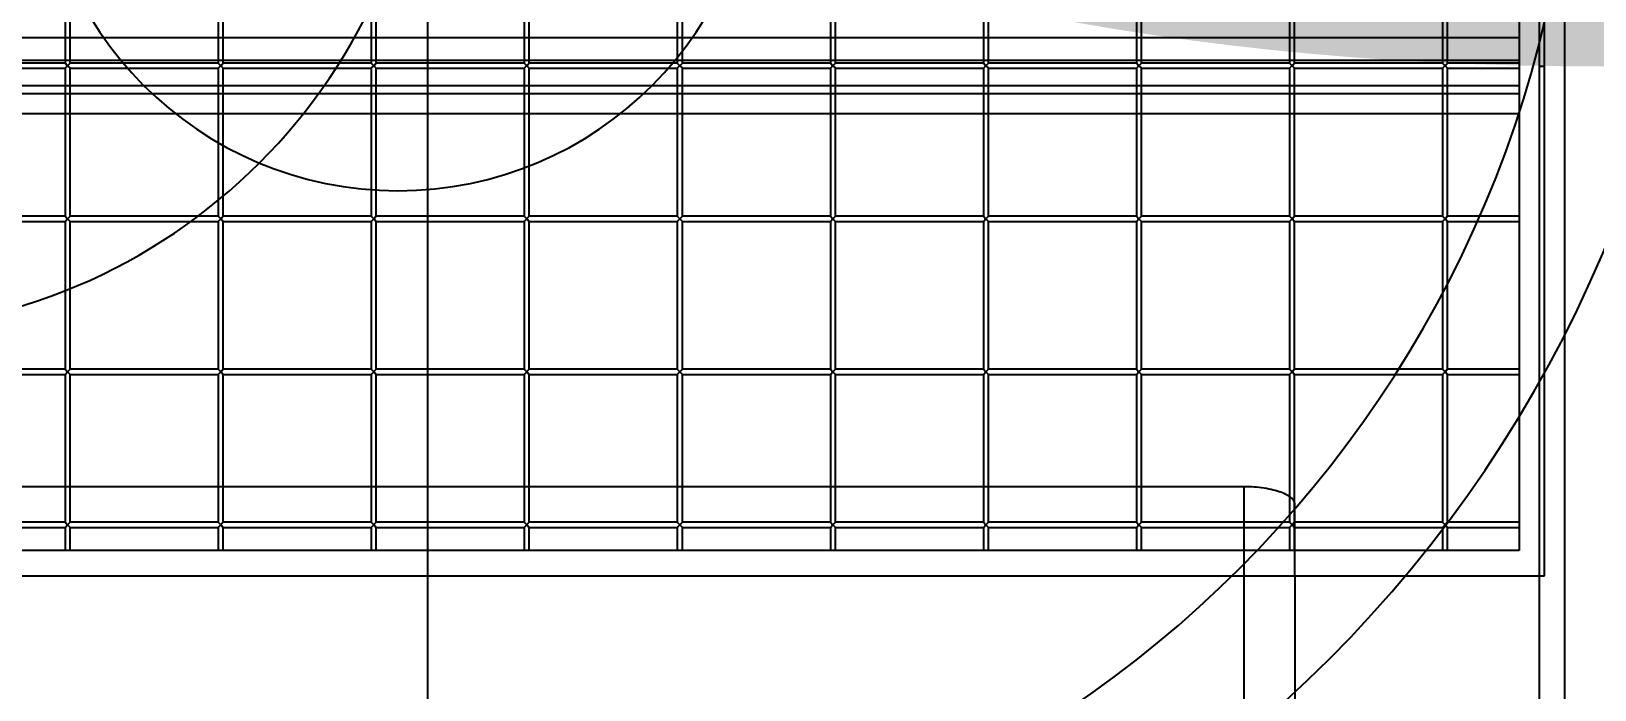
# Model space of a CAD drawing. Extents: x -2313930 to 3286427, y -3858277 to 2572692.
# Drawn here: x 478805.5 to 479112, y -337920.8 to -337791.7 of the extents above; entities that cross this region are included whole.
import ezdxf
from ezdxf import colors
from ezdxf.entities.mleader import LeaderData, LeaderLine
from ezdxf.math import Vec2, Vec3

# ---------------------------------------------------------------- set-up
doc = ezdxf.new("R2010")
doc.units = 0
doc.layers.add('_GAZELEC-RESERVATION', color=1, linetype='Continuous', lineweight=18)
doc.layers.add('_GAZELEC-RESERVATION 2', color=132, linetype='Continuous', lineweight=18)
for name, color, linetype in [('prlm-VMC', 93, 'Continuous'), ('prlm-VRD', 2, 'Continuous'), ('SA - béton balayé', 252, 'Continuous'), ('SA - EBC', 252, 'Continuous')]:
    doc.layers.add(name, color=color, linetype=linetype)
doc.styles.get("Standard").update_dxf_attribs({"font": 'arial.ttf'})

# ---------------------------------------------------------------- blocks, each defined once
blk = doc.blocks.new('xi.naos4600v')
at = {"layer": 'prlm-VMC', "color": 0}
for p, q in [((22.475, 30.9), (22.475, 60.1)), ((21.975, 59.6), (21.975, 31.4)), ((22.875, 25.3), (22.875, 46.524)), ((-3.525, 43.85), (-3.525, 40.95)), ((-3.425, 40.95), (-3.425, 43.85)), ((-0.525, 43.85), (-0.525, 40.95)), ((-0.425, 40.95), (-0.425, 43.85)), ((2.475, 43.85), (2.475, 40.95)), ((2.575, 40.95), (2.575, 43.85)), ((5.475, 43.85), (5.475, 41.058)), ((5.575, 41.185), (5.575, 43.85)), ((8.475, 43.85), (8.475, 40.95)), ((8.575, 40.95), (8.575, 43.85)), ((11.475, 43.85), (11.475, 40.95)), ((11.575, 40.95), (11.575, 43.85)), ((14.475, 43.85), (14.475, 40.95)), ((14.575, 40.95), (14.575, 43.85)), ((17.475, 43.85), (17.475, 40.95)), ((17.575, 40.95), (17.575, 43.85)), ((20.475, 43.85), (20.475, 40.95)), ((20.575, 40.95), (20.575, 43.85)), ((-6.525, 42.83), (-6.525, 40.95)), ((-6.425, 40.95), (-6.425, 42.598)), ((22.375, 40.884), (22.375, 42.777)), ((-21.075, 41.453), (21.975, 41.453)), ((5.575, 40.95), (5.575, 41.185)), ((-21.075, 41.008), (21.975, 41.008)), ((-6.525, 40.95), (-9.425, 40.95)), ((-9.425, 40.85), (-6.525, 40.85)), ((-6.525, 40.85), (-6.425, 40.95)), ((-6.525, 40.95), (-6.475, 40.9)), ((-6.525, 40.85), (-6.425, 40.95)), ((-6.475, 40.9), (-6.525, 40.95)), ((-6.525, 40.85), (-6.525, 37.95)), ((-6.475, 40.9), (-6.425, 40.95)), ((-6.475, 40.9), (-6.425, 40.95)), ((-6.475, 40.9), (-6.425, 40.85)), ((-6.475, 40.9), (-6.425, 40.85)), ((-5.385, 40.95), (-6.425, 40.95)), ((-6.425, 40.85), (-5.299, 40.85)), ((-6.425, 37.95), (-6.425, 40.85)), ((-3.525, 40.95), (-5.385, 40.95)), ((-5.299, 40.85), (-3.525, 40.85)), ((-3.525, 40.85), (-3.425, 40.95)), ((-3.525, 40.95), (-3.475, 40.9)), ((-3.525, 40.85), (-3.425, 40.95)), ((-3.475, 40.9), (-3.525, 40.95)), ((-3.525, 40.85), (-3.525, 39.395)), ((-3.475, 40.9), (-3.425, 40.95)), ((-3.475, 40.9), (-3.425, 40.95)), ((-3.475, 40.9), (-3.425, 40.85)), ((-3.475, 40.9), (-3.425, 40.85)), ((-0.525, 40.95), (-3.425, 40.95)), ((-3.425, 40.85), (-0.525, 40.85)), ((-3.425, 39.338), (-3.425, 40.85)), ((-0.525, 40.85), (-0.425, 40.95)), ((-0.525, 40.95), (-0.475, 40.9)), ((-0.475, 40.9), (-0.525, 40.95)), ((-0.525, 40.85), (-0.475, 40.9)), ((-0.525, 40.85), (-0.525, 38.47)), ((-0.475, 40.9), (-0.425, 40.95)), ((-0.425, 40.95), (-0.475, 40.9)), ((-0.475, 40.9), (-0.425, 40.85)), ((-0.475, 40.9), (-0.425, 40.85)), ((2.475, 40.95), (-0.425, 40.95)), ((-0.425, 40.85), (2.475, 40.85)), ((-0.425, 38.463), (-0.425, 40.85)), ((2.475, 40.85), (2.575, 40.95)), ((2.475, 40.95), (2.525, 40.9)), ((2.475, 40.85), (2.575, 40.95)), ((2.525, 40.9), (2.475, 40.95)), ((2.475, 40.85), (2.475, 38.899)), ((2.525, 40.9), (2.575, 40.95)), ((2.525, 40.9), (2.575, 40.95)), ((2.525, 40.9), (2.575, 40.85)), ((2.525, 40.9), (2.575, 40.85)), ((5.385, 40.95), (2.575, 40.95)), ((2.575, 40.85), (5.299, 40.85)), ((2.575, 38.937), (2.575, 40.85)), ((5.299, 40.85), (5.475, 40.85)), ((5.475, 40.95), (5.385, 40.95)), ((5.475, 41.058), (5.475, 40.95)), ((5.475, 40.85), (5.575, 40.95)), ((5.475, 40.95), (5.525, 40.9)), ((5.475, 40.85), (5.575, 40.95)), ((5.525, 40.9), (5.475, 40.95)), ((5.475, 40.85), (5.475, 37.95)), ((5.525, 40.9), (5.575, 40.95)), ((5.525, 40.9), (5.575, 40.95)), ((5.525, 40.9), (5.575, 40.85)), ((5.525, 40.9), (5.575, 40.85)), ((8.475, 40.95), (5.575, 40.95)), ((5.575, 40.85), (8.475, 40.85)), ((5.575, 37.95), (5.575, 40.85)), ((8.475, 40.85), (8.575, 40.95)), ((8.475, 40.95), (8.525, 40.9)), ((8.475, 40.85), (8.575, 40.95)), ((8.525, 40.9), (8.475, 40.95)), ((8.475, 40.85), (8.475, 37.95)), ((8.525, 40.9), (8.575, 40.95)), ((8.525, 40.9), (8.575, 40.95)), ((8.525, 40.9), (8.575, 40.85)), ((8.525, 40.9), (8.575, 40.85)), ((11.475, 40.95), (8.575, 40.95)), ((8.575, 40.85), (11.475, 40.85)), ((8.575, 37.95), (8.575, 40.85)), ((11.475, 40.85), (11.575, 40.95)), ((11.475, 40.95), (11.525, 40.9)), ((11.475, 40.85), (11.575, 40.95)), ((11.525, 40.9), (11.475, 40.95)), ((11.475, 40.85), (11.475, 37.95)), ((11.525, 40.9), (11.575, 40.95)), ((11.525, 40.9), (11.575, 40.95)), ((11.525, 40.9), (11.575, 40.85)), ((11.525, 40.9), (11.575, 40.85)), ((14.475, 40.95), (11.575, 40.95)), ((11.575, 40.85), (14.475, 40.85)), ((11.575, 37.95), (11.575, 40.85)), ((14.475, 40.85), (14.575, 40.95)), ((14.475, 40.95), (14.525, 40.9)), ((14.475, 40.85), (14.575, 40.95)), ((14.525, 40.9), (14.475, 40.95)), ((14.475, 40.85), (14.475, 37.95)), ((14.525, 40.9), (14.575, 40.95)), ((14.525, 40.9), (14.575, 40.95)), ((14.525, 40.9), (14.575, 40.85)), ((14.525, 40.9), (14.575, 40.85)), ((17.475, 40.95), (14.575, 40.95)), ((14.575, 40.85), (17.475, 40.85)), ((14.575, 37.95), (14.575, 40.85)), ((17.475, 40.85), (17.575, 40.95)), ((17.475, 40.95), (17.525, 40.9)), ((17.475, 40.85), (17.575, 40.95)), ((17.525, 40.9), (17.475, 40.95)), ((17.475, 40.85), (17.475, 37.95)), ((17.525, 40.9), (17.575, 40.95)), ((17.525, 40.9), (17.575, 40.95)), ((17.525, 40.9), (17.575, 40.85)), ((17.525, 40.9), (17.575, 40.85)), ((20.475, 40.95), (17.575, 40.95)), ((17.575, 40.85), (20.475, 40.85)), ((17.575, 37.95), (17.575, 40.85)), ((20.475, 40.85), (20.575, 40.95)), ((20.475, 40.95), (20.525, 40.9)), ((20.475, 40.85), (20.575, 40.95)), ((20.525, 40.9), (20.475, 40.95)), ((20.475, 40.85), (20.475, 37.95)), ((20.525, 40.9), (20.575, 40.95)), ((20.525, 40.9), (20.575, 40.95)), ((20.525, 40.9), (20.575, 40.85)), ((20.525, 40.9), (20.575, 40.85)), ((21.975, 40.95), (20.575, 40.95)), ((20.575, 40.85), (21.975, 40.85)), ((20.575, 37.95), (20.575, 40.85)), ((22.475, 40.884), (22.375, 40.884)), ((22.375, 25.3), (22.375, 40.884)), ((-21.075, 40.514), (21.975, 40.514)), ((-21.075, 40.356), (21.975, 40.356)), ((-9.425, 39.967), (-6.525, 39.967)), ((-6.525, 39.967), (-6.425, 39.967)), ((-6.425, 39.967), (-4.369, 39.967)), ((-4.369, 39.967), (4.369, 39.967)), ((4.369, 39.967), (5.475, 39.967)), ((5.475, 39.967), (5.575, 39.967)), ((5.575, 39.967), (8.475, 39.967)), ((8.475, 39.967), (8.575, 39.967)), ((8.575, 39.967), (11.475, 39.967)), ((11.475, 39.967), (11.575, 39.967)), ((11.575, 39.967), (14.475, 39.967)), ((14.475, 39.967), (14.575, 39.967)), ((14.575, 39.967), (17.475, 39.967)), ((17.475, 39.967), (17.575, 39.967)), ((17.575, 39.967), (20.475, 39.967)), ((20.475, 39.967), (20.575, 39.967)), ((20.575, 39.967), (21.975, 39.967)), ((-3.525, 39.395), (-3.525, 37.95)), ((-3.425, 37.95), (-3.425, 39.338)), ((2.575, 37.95), (2.575, 38.937)), ((2.475, 38.899), (2.475, 37.95)), ((-0.525, 38.47), (-0.525, 37.95)), ((-0.425, 37.95), (-0.425, 38.463)), ((-6.525, 37.95), (-9.425, 37.95)), ((-9.425, 37.85), (-6.525, 37.85)), ((-6.525, 37.85), (-6.425, 37.95)), ((-6.525, 37.95), (-6.475, 37.9)), ((-6.525, 37.95), (-6.475, 37.9)), ((-6.525, 37.85), (-6.425, 37.95)), ((-6.525, 37.85), (-6.475, 37.9)), ((-6.525, 37.85), (-6.525, 34.95)), ((-6.475, 37.9), (-6.425, 37.95)), ((-6.425, 37.85), (-6.475, 37.9)), ((-6.475, 37.9), (-6.425, 37.85)), ((-3.525, 37.95), (-6.425, 37.95)), ((-6.425, 37.85), (-3.525, 37.85)), ((-6.425, 34.95), (-6.425, 37.85)), ((-3.525, 37.85), (-3.425, 37.95)), ((-3.525, 37.95), (-3.475, 37.9)), ((-3.525, 37.95), (-3.475, 37.9)), ((-3.525, 37.85), (-3.425, 37.95)), ((-3.525, 37.85), (-3.475, 37.9)), ((-3.525, 37.85), (-3.525, 34.95)), ((-3.475, 37.9), (-3.425, 37.95)), ((-3.425, 37.85), (-3.475, 37.9)), ((-3.475, 37.9), (-3.425, 37.85)), ((-0.525, 37.95), (-3.425, 37.95)), ((-3.425, 37.85), (-0.525, 37.85)), ((-3.425, 34.95), (-3.425, 37.85)), ((-0.525, 37.95), (-0.475, 37.9)), ((-0.525, 37.95), (-0.475, 37.9)), ((-0.525, 37.85), (-0.475, 37.9)), ((-0.525, 37.85), (-0.475, 37.9)), ((-0.525, 37.85), (-0.525, 34.95)), ((-0.475, 37.9), (-0.425, 37.95)), ((-0.425, 37.95), (-0.475, 37.9)), ((-0.425, 37.85), (-0.475, 37.9)), ((-0.475, 37.9), (-0.425, 37.85)), ((2.475, 37.95), (-0.425, 37.95)), ((-0.425, 37.85), (2.475, 37.85)), ((-0.425, 34.95), (-0.425, 37.85)), ((2.475, 37.85), (2.575, 37.95)), ((2.475, 37.95), (2.525, 37.9)), ((2.475, 37.85), (2.575, 37.95)), ((2.475, 37.95), (2.525, 37.9)), ((2.475, 37.85), (2.575, 37.95)), ((2.475, 37.85), (2.525, 37.9)), ((2.475, 37.85), (2.475, 34.95)), ((2.575, 37.85), (2.525, 37.9)), ((2.525, 37.9), (2.575, 37.85)), ((5.475, 37.95), (2.575, 37.95)), ((2.575, 37.85), (5.475, 37.85)), ((2.575, 34.95), (2.575, 37.85)), ((5.475, 37.85), (5.575, 37.95)), ((5.475, 37.95), (5.525, 37.9)), ((5.475, 37.85), (5.575, 37.95)), ((5.475, 37.95), (5.525, 37.9)), ((5.475, 37.85), (5.575, 37.95)), ((5.475, 37.85), (5.525, 37.9)), ((5.475, 37.85), (5.475, 34.95)), ((5.575, 37.85), (5.525, 37.9)), ((5.525, 37.9), (5.575, 37.85)), ((8.475, 37.95), (5.575, 37.95)), ((5.575, 37.85), (8.475, 37.85)), ((5.575, 34.95), (5.575, 37.85)), ((8.475, 37.85), (8.575, 37.95)), ((8.475, 37.95), (8.525, 37.9)), ((8.475, 37.95), (8.525, 37.9)), ((8.475, 37.85), (8.575, 37.95)), ((8.475, 37.85), (8.525, 37.9)), ((8.475, 37.85), (8.475, 34.95)), ((8.525, 37.9), (8.575, 37.95)), ((8.575, 37.85), (8.525, 37.9)), ((8.525, 37.9), (8.575, 37.85)), ((11.475, 37.95), (8.575, 37.95)), ((8.575, 37.85), (11.475, 37.85)), ((8.575, 34.95), (8.575, 37.85)), ((11.475, 37.85), (11.575, 37.95)), ((11.475, 37.95), (11.525, 37.9)), ((11.475, 37.95), (11.525, 37.9)), ((11.475, 37.85), (11.575, 37.95)), ((11.475, 37.85), (11.525, 37.9)), ((11.475, 37.85), (11.475, 34.95)), ((11.525, 37.9), (11.575, 37.95)), ((11.575, 37.85), (11.525, 37.9)), ((11.525, 37.9), (11.575, 37.85)), ((14.475, 37.95), (11.575, 37.95)), ((11.575, 37.85), (14.475, 37.85)), ((11.575, 34.95), (11.575, 37.85)), ((14.475, 37.85), (14.575, 37.95)), ((14.475, 37.95), (14.525, 37.9)), ((14.475, 37.95), (14.525, 37.9)), ((14.475, 37.85), (14.575, 37.95)), ((14.475, 37.85), (14.525, 37.9)), ((14.475, 37.85), (14.475, 34.95)), ((14.525, 37.9), (14.575, 37.95)), ((14.575, 37.85), (14.525, 37.9)), ((14.525, 37.9), (14.575, 37.85)), ((17.475, 37.95), (14.575, 37.95)), ((14.575, 37.85), (17.475, 37.85)), ((14.575, 34.95), (14.575, 37.85)), ((17.475, 37.85), (17.575, 37.95)), ((17.475, 37.95), (17.525, 37.9)), ((17.475, 37.95), (17.525, 37.9)), ((17.475, 37.85), (17.575, 37.95)), ((17.475, 37.85), (17.525, 37.9)), ((17.475, 37.85), (17.475, 34.95)), ((17.525, 37.9), (17.575, 37.95)), ((17.575, 37.85), (17.525, 37.9)), ((17.525, 37.9), (17.575, 37.85)), ((20.475, 37.95), (17.575, 37.95)), ((17.575, 37.85), (20.475, 37.85)), ((17.575, 34.95), (17.575, 37.85)), ((20.475, 37.95), (20.525, 37.9)), ((20.475, 37.95), (20.525, 37.9)), ((20.475, 37.85), (20.525, 37.9)), ((20.475, 37.85), (20.525, 37.9)), ((20.475, 37.85), (20.475, 34.95)), ((20.525, 37.9), (20.575, 37.95)), ((20.575, 37.95), (20.525, 37.9)), ((20.575, 37.85), (20.525, 37.9)), ((20.525, 37.9), (20.575, 37.85)), ((21.975, 37.95), (20.575, 37.95)), ((20.575, 37.85), (21.975, 37.85)), ((20.575, 34.95), (20.575, 37.85)), ((-6.525, 34.95), (-9.425, 34.95)), ((-6.525, 34.85), (-6.425, 34.95)), ((-6.525, 34.95), (-6.475, 34.9)), ((-6.525, 34.95), (-6.475, 34.9)), ((-6.525, 34.85), (-6.425, 34.95)), ((-6.475, 34.9), (-6.425, 34.95)), ((-3.525, 34.95), (-6.425, 34.95)), ((-3.525, 34.85), (-3.425, 34.95)), ((-3.525, 34.95), (-3.475, 34.9)), ((-3.525, 34.95), (-3.475, 34.9)), ((-3.525, 34.85), (-3.425, 34.95)), ((-3.475, 34.9), (-3.425, 34.95)), ((-0.525, 34.95), (-3.425, 34.95)), ((-0.525, 34.85), (-0.425, 34.95)), ((-0.525, 34.95), (-0.475, 34.9)), ((-0.525, 34.85), (-0.425, 34.95)), ((-0.525, 34.95), (-0.475, 34.9)), ((-0.525, 34.85), (-0.425, 34.95)), ((2.475, 34.95), (-0.425, 34.95)), ((2.475, 34.85), (2.575, 34.95)), ((2.475, 34.95), (2.525, 34.9)), ((2.475, 34.85), (2.575, 34.95)), ((2.475, 34.95), (2.525, 34.9)), ((2.475, 34.85), (2.575, 34.95)), ((5.475, 34.95), (2.575, 34.95)), ((5.475, 34.85), (5.575, 34.95)), ((5.475, 34.95), (5.525, 34.9)), ((5.475, 34.85), (5.575, 34.95)), ((5.475, 34.95), (5.525, 34.9)), ((5.475, 34.85), (5.575, 34.95)), ((8.475, 34.95), (5.575, 34.95)), ((8.475, 34.85), (8.575, 34.95)), ((8.475, 34.95), (8.525, 34.9)), ((8.475, 34.95), (8.525, 34.9)), ((8.475, 34.85), (8.575, 34.95)), ((8.525, 34.9), (8.575, 34.95)), ((11.475, 34.95), (8.575, 34.95)), ((11.475, 34.85), (11.575, 34.95)), ((11.475, 34.95), (11.525, 34.9)), ((11.475, 34.95), (11.525, 34.9)), ((11.475, 34.85), (11.575, 34.95)), ((11.525, 34.9), (11.575, 34.95)), ((14.475, 34.95), (11.575, 34.95)), ((14.475, 34.85), (14.575, 34.95)), ((14.475, 34.95), (14.525, 34.9)), ((14.475, 34.95), (14.525, 34.9)), ((14.475, 34.85), (14.575, 34.95)), ((14.525, 34.9), (14.575, 34.95)), ((17.475, 34.95), (14.575, 34.95)), ((17.475, 34.95), (17.525, 34.9)), ((17.475, 34.95), (17.525, 34.9)), ((17.525, 34.9), (17.575, 34.95)), ((17.575, 34.95), (17.525, 34.9)), ((20.475, 34.95), (17.575, 34.95)), ((20.475, 34.95), (20.525, 34.9)), ((20.475, 34.95), (20.525, 34.9)), ((20.525, 34.9), (20.575, 34.95)), ((20.575, 34.95), (20.525, 34.9)), ((21.975, 34.95), (20.575, 34.95)), ((-9.425, 34.85), (-6.525, 34.85)), ((-6.525, 34.85), (-6.475, 34.9)), ((-6.525, 34.85), (-6.525, 31.95)), ((-6.425, 34.85), (-6.475, 34.9)), ((-6.475, 34.9), (-6.425, 34.85)), ((-6.425, 34.85), (-3.525, 34.85)), ((-6.425, 31.95), (-6.425, 34.85)), ((-3.525, 34.85), (-3.475, 34.9)), ((-3.525, 34.85), (-3.525, 31.95)), ((-3.425, 34.85), (-3.475, 34.9)), ((-3.475, 34.9), (-3.425, 34.85)), ((-3.425, 34.85), (-0.525, 34.85)), ((-3.425, 31.95), (-3.425, 34.85)), ((-0.525, 34.85), (-0.475, 34.9)), ((-0.525, 34.85), (-0.525, 31.95)), ((-0.425, 34.85), (-0.475, 34.9)), ((-0.475, 34.9), (-0.425, 34.85)), ((-0.425, 34.85), (2.475, 34.85)), ((-0.425, 31.95), (-0.425, 34.85)), ((2.475, 34.85), (2.525, 34.9)), ((2.475, 34.85), (2.475, 31.95)), ((2.575, 34.85), (2.525, 34.9)), ((2.525, 34.9), (2.575, 34.85)), ((2.575, 34.85), (5.475, 34.85)), ((2.575, 31.95), (2.575, 34.85)), ((5.475, 34.85), (5.525, 34.9)), ((5.475, 34.85), (5.475, 31.95)), ((5.575, 34.85), (5.525, 34.9)), ((5.525, 34.9), (5.575, 34.85)), ((5.575, 34.85), (8.475, 34.85)), ((5.575, 31.95), (5.575, 34.85)), ((8.475, 34.85), (8.525, 34.9)), ((8.475, 34.85), (8.475, 31.95)), ((8.575, 34.85), (8.525, 34.9)), ((8.525, 34.9), (8.575, 34.85)), ((8.575, 34.85), (11.475, 34.85)), ((8.575, 31.95), (8.575, 34.85)), ((11.475, 34.85), (11.525, 34.9)), ((11.475, 34.85), (11.475, 31.95)), ((11.575, 34.85), (11.525, 34.9)), ((11.525, 34.9), (11.575, 34.85)), ((11.575, 34.85), (14.475, 34.85)), ((11.575, 31.95), (11.575, 34.85)), ((14.475, 34.85), (14.525, 34.9)), ((14.475, 34.85), (14.475, 31.95)), ((14.575, 34.85), (14.525, 34.9)), ((14.525, 34.9), (14.575, 34.85)), ((14.575, 34.85), (17.475, 34.85)), ((14.575, 31.95), (14.575, 34.85)), ((17.475, 34.85), (17.525, 34.9)), ((17.475, 34.85), (17.525, 34.9)), ((17.475, 34.85), (17.475, 31.95)), ((17.575, 34.85), (17.525, 34.9)), ((17.525, 34.9), (17.575, 34.85)), ((17.575, 34.85), (20.475, 34.85)), ((17.575, 31.95), (17.575, 34.85)), ((20.475, 34.85), (20.525, 34.9)), ((20.475, 34.85), (20.525, 34.9)), ((20.475, 34.85), (20.475, 31.95)), ((20.575, 34.85), (20.525, 34.9)), ((20.525, 34.9), (20.575, 34.85)), ((20.575, 34.85), (21.975, 34.85)), ((20.575, 31.95), (20.575, 34.85)), ((16.58, 32.648), (-16.58, 32.648)), ((16.58, 32.648), (16.58, 27.654)), ((16.629, 32.647), (16.58, 32.648)), ((16.679, 32.646), (16.629, 32.647)), ((16.73, 32.644), (16.679, 32.646)), ((16.78, 32.641), (16.73, 32.644)), ((16.83, 32.636), (16.78, 32.641)), ((16.88, 32.631), (16.83, 32.636)), ((16.929, 32.625), (16.88, 32.631)), ((16.977, 32.618), (16.929, 32.625)), ((17.024, 32.611), (16.977, 32.618)), ((17.07, 32.602), (17.024, 32.611)), ((17.114, 32.593), (17.07, 32.602)), ((17.156, 32.583), (17.114, 32.593)), ((17.197, 32.572), (17.156, 32.583)), ((17.236, 32.561), (17.197, 32.572)), ((17.272, 32.55), (17.236, 32.561)), ((17.306, 32.538), (17.272, 32.55)), ((17.339, 32.525), (17.306, 32.538)), ((17.371, 32.512), (17.339, 32.525)), ((17.401, 32.498), (17.371, 32.512)), ((17.429, 32.483), (17.401, 32.498)), ((17.455, 32.468), (17.429, 32.483)), ((17.478, 32.453), (17.455, 32.468)), ((17.5, 32.437), (17.478, 32.453)), ((17.519, 32.421), (17.5, 32.437)), ((17.535, 32.405), (17.519, 32.421)), ((17.549, 32.389), (17.535, 32.405)), ((17.56, 32.373), (17.549, 32.389)), ((17.569, 32.356), (17.56, 32.373)), ((17.575, 32.34), (17.569, 32.356)), ((17.579, 32.324), (17.575, 32.34)), ((17.58, 32.309), (17.579, 32.324)), ((17.58, 30.9), (17.58, 32.309)), ((-6.525, 31.95), (-9.425, 31.95)), ((-6.525, 31.85), (-6.425, 31.95)), ((-6.525, 31.95), (-6.475, 31.9)), ((-6.525, 31.95), (-6.475, 31.9)), ((-6.525, 31.85), (-6.425, 31.95)), ((-6.525, 31.85), (-6.475, 31.9)), ((-6.475, 31.9), (-6.425, 31.95)), ((-6.425, 31.85), (-6.475, 31.9)), ((-6.475, 31.9), (-6.425, 31.85)), ((-3.525, 31.95), (-6.425, 31.95)), ((-3.525, 31.85), (-3.425, 31.95)), ((-3.525, 31.95), (-3.475, 31.9)), ((-3.525, 31.85), (-3.425, 31.95)), ((-3.525, 31.95), (-3.475, 31.9)), ((-3.525, 31.85), (-3.425, 31.95)), ((-3.525, 31.85), (-3.475, 31.9)), ((-3.425, 31.85), (-3.475, 31.9)), ((-3.475, 31.9), (-3.425, 31.85)), ((-0.525, 31.95), (-3.425, 31.95)), ((-0.525, 31.85), (-0.425, 31.95)), ((-0.525, 31.95), (-0.475, 31.9)), ((-0.525, 31.85), (-0.425, 31.95)), ((-0.525, 31.95), (-0.475, 31.9)), ((-0.525, 31.85), (-0.425, 31.95)), ((-0.525, 31.85), (-0.475, 31.9)), ((-0.425, 31.85), (-0.475, 31.9)), ((-0.475, 31.9), (-0.425, 31.85)), ((2.475, 31.95), (-0.425, 31.95)), ((2.475, 31.85), (2.575, 31.95)), ((2.475, 31.95), (2.525, 31.9)), ((2.475, 31.85), (2.575, 31.95)), ((2.475, 31.95), (2.525, 31.9)), ((2.475, 31.85), (2.575, 31.95)), ((2.475, 31.85), (2.525, 31.9)), ((2.575, 31.85), (2.525, 31.9)), ((2.525, 31.9), (2.575, 31.85)), ((5.475, 31.95), (2.575, 31.95)), ((5.475, 31.85), (5.575, 31.95)), ((5.475, 31.95), (5.525, 31.9)), ((5.475, 31.85), (5.575, 31.95)), ((5.475, 31.95), (5.525, 31.9)), ((5.475, 31.85), (5.575, 31.95)), ((5.475, 31.85), (5.525, 31.9)), ((5.575, 31.85), (5.525, 31.9)), ((5.525, 31.9), (5.575, 31.85)), ((8.475, 31.95), (5.575, 31.95)), ((8.475, 31.85), (8.575, 31.95)), ((8.475, 31.95), (8.525, 31.9)), ((8.475, 31.95), (8.525, 31.9)), ((8.475, 31.85), (8.575, 31.95)), ((8.475, 31.85), (8.525, 31.9)), ((8.525, 31.9), (8.575, 31.95)), ((8.575, 31.85), (8.525, 31.9)), ((8.525, 31.9), (8.575, 31.85)), ((11.475, 31.95), (8.575, 31.95)), ((11.475, 31.85), (11.575, 31.95)), ((11.475, 31.95), (11.525, 31.9)), ((11.475, 31.95), (11.525, 31.9)), ((11.475, 31.85), (11.575, 31.95)), ((11.475, 31.85), (11.525, 31.9)), ((11.525, 31.9), (11.575, 31.95)), ((11.575, 31.85), (11.525, 31.9)), ((11.525, 31.9), (11.575, 31.85)), ((14.475, 31.95), (11.575, 31.95)), ((14.475, 31.95), (14.525, 31.9)), ((14.475, 31.95), (14.525, 31.9)), ((14.475, 31.85), (14.525, 31.9)), ((14.475, 31.85), (14.525, 31.9)), ((14.525, 31.9), (14.575, 31.95)), ((14.575, 31.95), (14.525, 31.9)), ((14.575, 31.85), (14.525, 31.9)), ((14.525, 31.9), (14.575, 31.85)), ((17.475, 31.95), (14.575, 31.95)), ((17.475, 31.95), (17.525, 31.9)), ((17.475, 31.95), (17.525, 31.9)), ((17.475, 31.85), (17.525, 31.9)), ((17.475, 31.85), (17.525, 31.9)), ((17.525, 31.9), (17.575, 31.95)), ((17.575, 31.95), (17.525, 31.9)), ((17.575, 31.85), (17.525, 31.9)), ((17.525, 31.9), (17.575, 31.85)), ((20.475, 31.95), (17.575, 31.95)), ((20.475, 31.95), (20.525, 31.9)), ((20.475, 31.95), (20.525, 31.9)), ((20.475, 31.85), (20.525, 31.9)), ((20.475, 31.85), (20.525, 31.9)), ((20.525, 31.9), (20.575, 31.95)), ((20.575, 31.95), (20.525, 31.9)), ((20.575, 31.85), (20.525, 31.9)), ((20.525, 31.9), (20.575, 31.85)), ((21.975, 31.95), (20.575, 31.95)), ((-9.425, 31.85), (-6.525, 31.85)), ((-6.525, 31.85), (-6.525, 31.4)), ((-6.425, 31.85), (-3.525, 31.85)), ((-6.425, 31.4), (-6.425, 31.85)), ((-3.525, 31.85), (-3.525, 31.4)), ((-3.425, 31.85), (-0.525, 31.85)), ((-3.425, 31.4), (-3.425, 31.85)), ((-0.525, 31.85), (-0.525, 31.4)), ((-0.425, 31.85), (2.475, 31.85)), ((-0.425, 31.4), (-0.425, 31.85)), ((2.475, 31.85), (2.475, 31.4)), ((2.575, 31.85), (5.475, 31.85)), ((2.575, 31.4), (2.575, 31.85)), ((5.475, 31.85), (5.475, 31.4)), ((5.575, 31.85), (8.475, 31.85)), ((5.575, 31.4), (5.575, 31.85)), ((8.475, 31.85), (8.475, 31.4)), ((8.575, 31.85), (11.475, 31.85)), ((8.575, 31.4), (8.575, 31.85)), ((11.475, 31.85), (11.475, 31.4)), ((11.575, 31.85), (14.475, 31.85)), ((11.575, 31.4), (11.575, 31.85)), ((14.475, 31.85), (14.475, 31.4)), ((14.575, 31.85), (17.475, 31.85)), ((14.575, 31.4), (14.575, 31.85)), ((17.475, 31.85), (17.475, 31.4)), ((17.575, 31.85), (20.475, 31.85)), ((17.575, 31.4), (17.575, 31.85)), ((20.475, 31.85), (20.475, 31.4)), ((20.575, 31.85), (21.975, 31.85)), ((20.575, 31.4), (20.575, 31.85)), ((21.975, 31.4), (-21.975, 31.4)), ((-22.475, 30.9), (22.475, 30.9)), ((16.58, 30.9), (16.58, 25.934)), ((17.58, 30.9), (17.58, 26.09))]:
    blk.add_line(p, q, dxfattribs=at)
for start, end in [(90, 270), (270, 90)]:
    blk.add_arc((0, 45.5), 7.05, start, end, dxfattribs=at)
blk = doc.blocks.new('xi.d500')
at = {"layer": 'prlm-VMC'}
blk.add_line((0, 0), (0, 92.024), dxfattribs=at)
for centre, radius in [((0, 59.524), 25), ((0, 59.524), 22.5), ((11.25, 59.524), 11.25)]:
    blk.add_arc(centre, radius, 0, 180, dxfattribs=at)
blk = doc.blocks.new('A$C1F970F0F')
at = {"layer": 'SA - béton balayé'}
h = blk.add_hatch(dxfattribs=at)
h.set_pattern_fill('BETON_BALAYE', color=256, scale=50, angle=-10.7236, style=0, pattern_type=2)
h.set_pattern_definition([(349.276398589, (-277130161.13, -473864756.78), (117.382553614, 28.6589620718), [750, -100, 250, -50]), (349.276398589, (-277130091.14, -473864744.59), (-36.753066222, 74.6422274806), [150, -16.5, 300, -37.5]), (349.2763985886, (-277130128.657, -473864719.673), (261.692811121, -15.4635897392), [400, -70, 200, -50])])
edge = h.paths.add_edge_path()
edge.add_line((-3029.358, 2725.663), (-3176.503, 2699.688))
edge.add_line((-3176.503, 2699.688), (-3197.939, 2817.763))
edge.add_line((-3197.939, 2817.763), (-2585.415, 2927.206))
edge.add_line((-2585.415, 2927.206), (-2578.826, 2888.032))
edge.add_line((-2578.826, 2888.032), (-1904.135, 2936.93))
edge.add_line((-1904.135, 2936.93), (-556.785, 3176.476))
edge.add_arc((-574.289, 3274.932), 100, 280.0813, 378.03024)
edge.add_arc((1605.009, 4000.888), 2197.034, 193.940736, 198.441556, ccw=False)
edge.add_line((-527.312, 3471.582), (-688.455, 4457.417))
edge.add_arc((-1789.293, 4303.568), 1111.537, 7.955943, 45.964654)
edge.add_arc((19.339, 6251.945), 1547.302, 192.879059, 227.967427, ccw=False)
edge.add_line((-1489.037, 5907.061), (-1560.044, 6307.792))
edge.add_line((-1560.044, 6307.792), (-1284.318, 6356.528))
edge.add_line((-1284.318, 6356.528), (-1215.319, 5966.16))
edge.add_arc((19.339, 6251.945), 1267.302, 193.032678, 228.165314)
edge.add_arc((-1789.293, 4303.568), 1391.537, 7.955943, 46.187465, ccw=False)
edge.add_line((-411.15, 4496.173), (-275.28, 3639.964))
edge.add_arc((3153.449, 4499.098), 3534.727, 194.066934, 205.917993)
edge.add_arc((1360.605, 3627.844), 1541.394, 205.917993, 223.49354)
edge.add_arc((5328.644, 7392.523), 7011.142, 223.4935398, 227.6166325)
edge.add_line((602.518, 2213.735), (898.323, 2004.634))
edge.add_line((898.323, 2004.634), (847.694, 1728.844))
edge.add_arc((1998.283, 4025.385), 2568.649, 204.80319, 243.388681, ccw=False)
edge.add_arc((-512.75, 2859.287), 200, 26.27723, 100.0813)
edge.add_line((-547.759, 3056.199), (-1889.255, 2817.694))
edge.add_line((-1889.255, 2817.694), (-1913.538, 2815.934))
edge.add_line((-1913.538, 2815.934), (-2036.66, 1231.702))
edge.add_line((-2036.66, 1231.702), (-2036.483, 133.74))
edge.add_arc((-1936.483, 133.756), 100, 180.00924, 270.00924)
edge.add_line((-1936.466, 33.756), (-1436.449, 33.837))
edge.add_line((-1436.449, 33.837), (-1436.428, -86.163))
edge.add_line((-1436.428, -86.163), (-1936.447, -86.244))
edge.add_arc((-1936.483, 133.756), 220, 180.00924, 270.00924, ccw=False)
edge.add_line((-2156.483, 133.721), (-2156.66, 1236.085))
edge.add_line((-2156.66, 1236.085), (-2034.582, 2807.161))
edge.add_line((-2034.582, 2807.161), (-3029.358, 2725.663))
at = {"layer": 'SA - EBC'}
h = blk.add_hatch(dxfattribs=at)
h.set_pattern_fill('_USER', color=256, scale=75, angle=-325.7236, style=0, pattern_type=0)
h.set_pattern_definition([(34.276398589, (-277130161.13, -473864756.78), (-42.23892846, 61.974776503), [])])
edge = h.paths.add_edge_path()
edge.add_line((5801.471, -3162.013), (4083.559, -3271.124))
edge.add_line((4083.559, -3271.124), (4014.481, -3717.332))
edge.add_line((4014.481, -3717.332), (3135.518, -3810.193))
edge.add_line((3135.518, -3810.193), (2274.245, -3693.648))
edge.add_line((2274.245, -3693.648), (1554.637, -3420.099))
edge.add_arc((2508.776, -2315.674), 1459.498, 157.186853, 229.175482, ccw=False)
edge.add_arc((1966.014, -2087.372), 870.675, 94.301518, 157.186853, ccw=False)
edge.add_line((1900.709, -1219.149), (2859.239, -1223.496))
edge.add_arc((3100.861, 1265.33), 2500.526, 264.454952, 302.942275)
edge.add_arc((4209.332, -445.337), 462.123, 302.94228, 376.8337)
edge.add_arc((2214.123, -1049.007), 2546.656, 16.833697, 38.147036)
edge.add_arc((3041.326, -399.299), 1494.807, 38.147037, 72.973286)
edge.add_line((3479.032, 1029.988), (2182.437, 1414.386))
edge.add_line((2182.437, 1414.386), (1056.591, 1822.819))
edge.add_arc((1766.412, 3779.442), 2081.399, 212.74955, 250.060309, ccw=False)
edge.add_line((15.866, 2653.473), (-104.091, 3091.264))
edge.add_line((-104.091, 3091.264), (-169.699, 3639.548))
edge.add_line((-169.699, 3639.548), (-35.581, 6158.015))
edge.add_arc((-194.353, 7143.827), 998.516, 279.149351, 373.962283)
edge.add_arc((2392.202, 7786.919), 1666.786, 172.626975, 193.962284, ccw=False)
edge.add_arc((-45.507, 8102.355), 791.246, -7.373025, 16.4383)
edge.add_line((713.397, 8326.264), (486.743, 9142.812))
edge.add_line((486.743, 9142.812), (1338.846, 9564.239))
edge.add_line((1338.846, 9564.239), (1632.624, 8945.246))
edge.add_line((1632.624, 8945.246), (1394.029, 8829.874))
edge.add_line((1394.029, 8829.874), (1731.998, 8131.231))
edge.add_arc((1233.217, 7889.946), 554.077, -19.64097, 25.81534, ccw=False)
edge.add_line((1755.056, 7703.707), (1558.214, 6807.521))
edge.add_line((1558.214, 6807.521), (1570.022, 6609.159))
edge.add_line((1570.022, 6609.159), (1852.913, 5734.126))
edge.add_line((1852.913, 5734.126), (2726.748, 4020.987))
edge.add_line((2726.748, 4020.987), (3802.353, 4004.948))
edge.add_arc((8355.582, 5950.706), 4951.552, 203.138762, 230.830144)
edge.add_arc((13583.665, 12367.859), 13228.792, 230.8301435, 233.1638398)
edge.add_line((5652.622, 1780.154), (4998.698, 1820.441))
edge.add_line((4998.698, 1820.441), (4863.841, 767.082))
edge.add_line((4863.841, 767.082), (5595.355, 631.186))
edge.add_line((5595.355, 631.186), (5852.748, -2020.707))
edge.add_line((5852.748, -2020.707), (5881.394, -2966.564))
edge.add_line((5881.394, -2966.564), (5801.471, -3162.013))

msp = doc.modelspace()

# ---------------------------------------------------------------- linework, layer by layer
at = {"layer": '_GAZELEC-RESERVATION 2'}
msp.add_circle((486248.48, -227485.963), 2800178.149, dxfattribs=at)

# ---------------------------------------------------------------- block references
at = {"layer": 'prlm-VMC', "xscale": 10, "yscale": 10, "zscale": 10}
msp.add_blockref('xi.naos4600v', (478877.389, -338207.513), dxfattribs=at)
at = {"layer": 'prlm-VMC', "xscale": 10, "yscale": 10, "zscale": 10, "rotation": 180.0000000009378}
msp.add_blockref('xi.d500', (478883.172, -337142.775), dxfattribs=at)
at = {"layer": 'prlm-VRD', "xscale": 10, "yscale": 10, "zscale": 10}
msp.add_blockref('A$C1F970F0F', (474984.298, -340562.691), dxfattribs=at)

# ---------------------------------------------------------------- leaders
at = {"layer": '_GAZELEC-RESERVATION', "color": 6}
ml = msp.add_multileader_mtext('Standard', dxfattribs=at)
ml.set_content('résa n°40\\P600x600 A.inf: +200.72', color=6)
ml.set_leader_properties()
ml.build(insert=Vec2(0, 0))
ml.multileader.update_dxf_attribs({"has_text_frame": 1, "arrow_head_size": 1200, "scale": 20})
ctx = ml.context
ctx.base_point, ctx.scale, ctx.char_height, ctx.arrow_head_size, ctx.landing_gap_size, ctx.plane_origin = Vec3(473743.564, -333945.538), 20, 1600, 1200, 40, Vec3(472631.695, -334280.374)
notes = []
notes.append((ctx, [(0, (1, 1, 0), (482298.675, -333945.538), (-1, 0), 89.845, [(0, [(482673.251, -333614.352)], 0, [])])]))
ctx.mtext.insert, ctx.mtext.width, ctx.mtext.flow_direction = Vec3(473783.564, -333131.896), 1568.85041, 5
ml = msp.add_multileader_mtext('Standard', dxfattribs=at)
ml.set_content('résa n°23\\P300x200 en dalle haute', color=6)
ml.set_leader_properties()
ml.build(insert=Vec2(0, 0))
ml.multileader.update_dxf_attribs({"has_text_frame": 1, "arrow_head_size": 1200, "scale": 20})
ctx = ml.context
ctx.base_point, ctx.scale, ctx.char_height, ctx.arrow_head_size, ctx.landing_gap_size, ctx.plane_origin = Vec3(474676.897, -333959.74), 20, 1600, 1200, 40, Vec3(468037.848, -334351.628)
notes.append((ctx, [(1, (1, 1, 0), (474587.052, -333959.74), (1, 0), 89.845, [(0, [(473979.375, -333300.626)], 0, [])])]))
ctx.mtext.insert, ctx.mtext.width, ctx.mtext.flow_direction = Vec3(474716.897, -333146.643), 1568.85041, 5
ml = msp.add_multileader_mtext('Standard', dxfattribs=at)
ml.set_content('résa n°41\\P%%C100 A.inf: +200.72', color=6)
ml.set_leader_properties()
ml.build(insert=Vec2(0, 0))
ml.multileader.update_dxf_attribs({"has_text_frame": 1, "arrow_head_size": 1200, "scale": 20})
ctx = ml.context
ctx.base_point, ctx.scale, ctx.char_height, ctx.arrow_head_size, ctx.landing_gap_size, ctx.plane_origin = Vec3(474229.239, -334322.367), 20, 1600, 1200, 40, Vec3(472631.695, -334657.203)
notes.append((ctx, [(0, (1, 1, 0), (482298.675, -334322.367), (-1, 0), 89.845, [(0, [(483545.016, -333573.627)], 0, [])])]))
ctx.mtext.insert, ctx.mtext.width, ctx.mtext.flow_direction = Vec3(474269.239, -333508.724), 1568.85041, 5
ml = msp.add_multileader_mtext('Standard', dxfattribs=at)
ml.set_content('résa n°51\\P200x200 en dalle haute', color=6)
ml.set_leader_properties()
ml.build(insert=Vec2(0, 0))
ml.multileader.update_dxf_attribs({"has_text_frame": 1, "arrow_head_size": 1200, "scale": 20})
ctx = ml.context
ctx.base_point, ctx.scale, ctx.char_height, ctx.arrow_head_size, ctx.landing_gap_size, ctx.plane_origin = Vec3(471692.292, -334447.652), 20, 1600, 1200, 40, Vec3(472345.085, -333336.659)
notes.append((ctx, [(0, (1, 1, 0), (480265.957, -334447.652), (-1, 0), 89.845, [(0, [(479628.725, -335760.078)], 0, [])])]))
ctx.mtext.insert, ctx.mtext.width, ctx.mtext.flow_direction = Vec3(471732.292, -333634.556), 1568.85041, 5
ml = msp.add_multileader_mtext('Standard', dxfattribs=at)
ml.set_content('résa n°39\\P500x200 A.inf: +201.07', color=6)
ml.set_leader_properties()
ml.build(insert=Vec2(0, 0))
ml.multileader.update_dxf_attribs({"has_text_frame": 1, "arrow_head_size": 1200, "scale": 20})
ctx = ml.context
ctx.base_point, ctx.scale, ctx.char_height, ctx.arrow_head_size, ctx.landing_gap_size, ctx.plane_origin = Vec3(473752.295, -335113.878), 20, 1600, 1200, 40, Vec3(472631.695, -335448.713)
notes.append((ctx, [(0, (1, 1, 0), (482298.675, -335113.878), (-1, 0), 89.845, [(0, [(482673.251, -334942.037)], 0, [])])]))
ctx.mtext.insert, ctx.mtext.width, ctx.mtext.flow_direction = Vec3(473792.295, -334300.235), 1568.85041, 5
ml = msp.add_multileader_mtext('Standard', dxfattribs=at)
ml.set_content('résa n°38\\P%%C160 A.inf: +200.77', color=6)
ml.set_leader_properties()
ml.build(insert=Vec2(0, 0))
ml.multileader.update_dxf_attribs({"has_text_frame": 1, "arrow_head_size": 1200, "scale": 20})
ctx = ml.context
ctx.base_point, ctx.scale, ctx.char_height, ctx.arrow_head_size, ctx.landing_gap_size, ctx.plane_origin = Vec3(474212.868, -336153.549), 20, 1600, 1200, 40, Vec3(472631.695, -336488.385)
notes.append((ctx, [(0, (1, 1, 0), (482298.675, -336153.549), (-1, 0), 89.845, [(0, [(482673.251, -335981.709)], 0, [])])]))
ctx.mtext.insert, ctx.mtext.width, ctx.mtext.flow_direction = Vec3(474252.868, -335339.907), 1568.85041, 5
ml = msp.add_multileader_mtext('Standard', dxfattribs=at)
ml.set_content('résa n°22\\P250x250 en dalle haute', color=6)
ml.set_leader_properties()
ml.build(insert=Vec2(0, 0))
ml.multileader.update_dxf_attribs({"has_text_frame": 1, "arrow_head_size": 1200, "scale": 20})
ctx = ml.context
ctx.base_point, ctx.scale, ctx.char_height, ctx.arrow_head_size, ctx.landing_gap_size, ctx.plane_origin = Vec3(472860.808, -336645.089), 20, 1600, 1200, 40, Vec3(473471.418, -337036.977)
notes.append((ctx, [(0, (1, 1, 0), (481434.472, -336645.089), (-1, 0), 89.845, [(0, [(482355.511, -337688.939)], 0, [])])]))
ctx.mtext.insert, ctx.mtext.width, ctx.mtext.flow_direction = Vec3(472900.808, -335831.992), 1568.85041, 5
for ctx, leaders in notes:
    for number, flags, end, landing, length, lines in leaders:
        leader = LeaderData()
        leader.index, (leader.has_last_leader_line, leader.has_dogleg_vector, leader.attachment_direction) = number, flags
        leader.last_leader_point, leader.dogleg_vector, leader.dogleg_length = Vec3(end), Vec3(landing), length
        for number, points, colour, breaks in lines:
            line = LeaderLine()
            line.index, line.vertices, line.color, line.breaks = number, Vec3.list(points), colors.encode_raw_color(colour), breaks
            leader.lines.append(line)
        ctx.leaders.append(leader)

doc.saveas('drawing.dxf')
